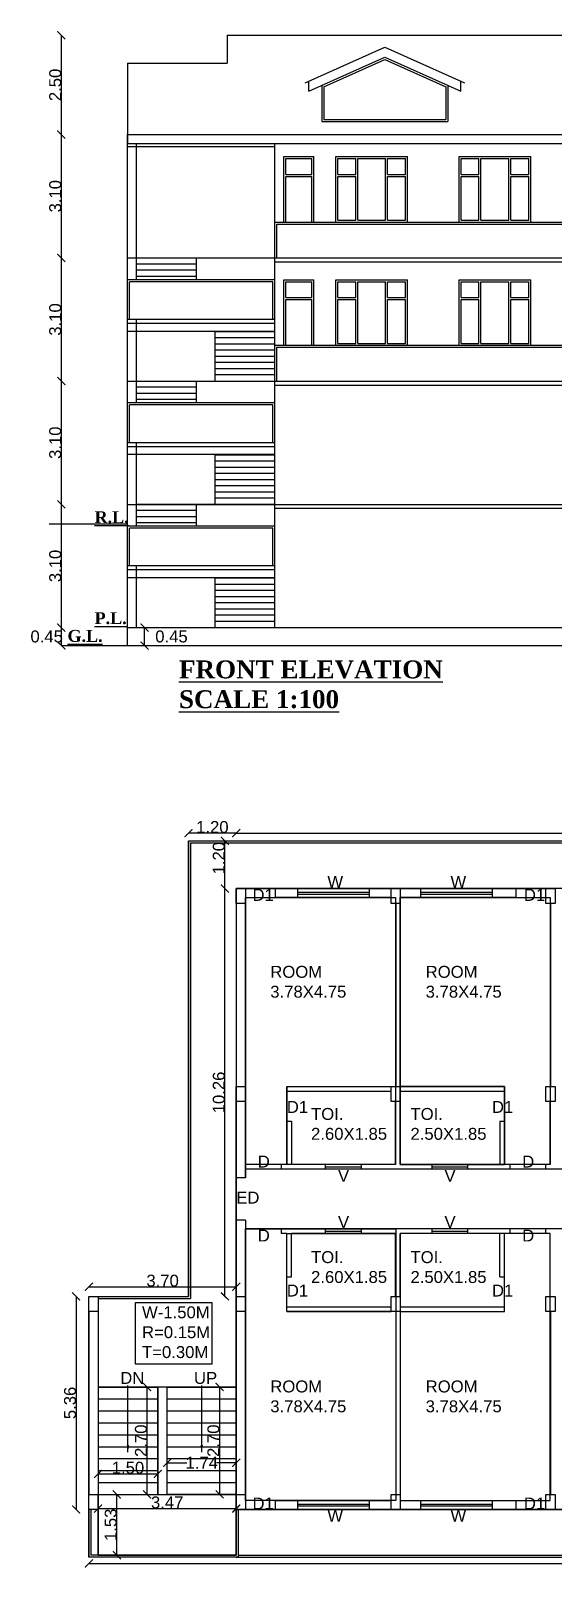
# Model space of a CAD drawing. Header units: metres. Extents: x 0 to 242, y 0 to 134.
# Drawn here: x 58.01 to 71.13, y 63.17 to 101.91 of the extents above; entities that cross this region are included whole.
import ezdxf

# ---------------------------------------------------------------- set-up
doc = ezdxf.new("R2010")
doc.units = ezdxf.units.M
doc.header["$MEASUREMENT"] = 0
doc.layers.add('BLK_1_PLINTH_HEIGHT', color=7, linetype='Continuous', lineweight=50)
doc.styles.get("Standard").update_dxf_attribs({"font": 'arial.ttf'})
doc.styles.add('STYLUSBT', font='arial.ttf')
doc.dimstyles.get("Standard").update_dxf_attribs({"dimtxt": 0.18, "dimasz": 0.18, "dimexe": 0.18, "dimexo": 0.0625, "dimgap": 0.09, "dimtad": 0, "dimtih": 1, "dimtoh": 1, "dimdec": 4, "dimzin": 0, "dimdsep": 46, "dimtxsty": 'Standard', "dimcen": 0.09, "dimadec": 0, "dimazin": 0, "dimtfac": 1, "dimtdec": 4, "dimtofl": 0, "dimtmove": 0, "dimatfit": 3, "dimfxl": 1, "dimtolj": 1, "dimtzin": 0, "dimarcsym": 0})
doc.dimstyles.new('STANDARD$0', dxfattribs={"dimtxt": 0.3, "dimasz": 0.2, "dimexe": 0.0625, "dimexo": 1, "dimgap": 0, "dimtad": 1, "dimtoh": 1, "dimzin": 0, "dimdsep": 46, "dimtxsty": 'STYLUSBT', "dimblk": 'ARCHTICK', "dimcen": 0.09375, "dimse1": 1, "dimse2": 1, "dimadec": 0, "dimazin": 0, "dimtfac": 1, "dimtofl": 0, "dimtmove": 2, "dimatfit": 3, "dimldrblk": 'ARCHTICK', "dimfxl": 1, "dimtolj": 1, "dimtzin": 0, "dimarcsym": 0})

# ---------------------------------------------------------------- blocks, each defined once
blk = doc.blocks.new('_ArchTick')
at = {"color": 0, "linetype": 'ByBlock', "const_width": 0.15}
blk.add_lwpolyline([(-0.5, -0.5), (0.5, 0.5)], dxfattribs=at)
blk = doc.blocks.new('*D80')
at = {"color": 0, "lineweight": -2, "transparency": 16777216}
blk.add_line((63.171, 81.731), (90.631, 81.731), dxfattribs=at)
at = {"layer": 'DEFPOINTS', "color": 0, "transparency": 16777216}
for p in [(90.631, 81.731), (63.171, 80.34), (90.631, 80.34)]:
    blk.add_point(p, dxfattribs=at)
at = {"color": 0, "lineweight": -2, "transparency": 16777216, "xscale": 0.2, "yscale": 0.2, "zscale": 0.2, "rotation": 180}
blk.add_blockref('_ArchTick', (63.171, 81.731), dxfattribs=at)
at = {"color": 0, "lineweight": -2, "transparency": 16777216, "xscale": 0.2, "yscale": 0.2, "zscale": 0.2}
blk.add_blockref('_ArchTick', (90.631, 81.731), dxfattribs=at)
at = {"color": 0, "transparency": 16777216, "insert": (76.901, 81.884), "char_height": 0.3, "attachment_point": 5, "style": 'STYLUSBT'}
blk.add_mtext('\\A1;27.46', dxfattribs=at)
blk = doc.blocks.new('*D81')
at = {"color": 0, "lineweight": -2, "transparency": 16777216}
blk.add_line((62.886, 70.08), (62.886, 80.34), dxfattribs=at)
at = {"layer": 'DEFPOINTS', "color": 0, "transparency": 16777216}
for p in [(62.886, 80.34), (63.171, 80.34), (63.171, 70.08)]:
    blk.add_point(p, dxfattribs=at)
at = {"color": 0, "lineweight": -2, "transparency": 16777216, "xscale": 0.2, "yscale": 0.2, "zscale": 0.2}
for p, rotation in [((62.886, 80.34), 90), ((62.886, 70.08), 270)]:
    blk.add_blockref('_ArchTick', p, dxfattribs=dict(at, rotation=rotation))
at = {"color": 0, "transparency": 16777216, "insert": (62.733, 75.21), "char_height": 0.3, "attachment_point": 5, "rotation": 90, "style": 'STYLUSBT'}
blk.add_mtext('\\A1;10.26', dxfattribs=at)
blk = doc.blocks.new('*D82')
at = {"color": 0, "lineweight": -2, "transparency": 16777216}
blk.add_line((59.471, 70.321), (63.171, 70.321), dxfattribs=at)
at = {"layer": 'DEFPOINTS', "color": 0, "transparency": 16777216}
for p in [(63.171, 70.321), (59.471, 70.08), (63.171, 70.08)]:
    blk.add_point(p, dxfattribs=at)
at = {"color": 0, "lineweight": -2, "transparency": 16777216, "xscale": 0.2, "yscale": 0.2, "zscale": 0.2, "rotation": 180}
blk.add_blockref('_ArchTick', (59.471, 70.321), dxfattribs=at)
at = {"color": 0, "lineweight": -2, "transparency": 16777216, "xscale": 0.2, "yscale": 0.2, "zscale": 0.2}
blk.add_blockref('_ArchTick', (63.171, 70.321), dxfattribs=at)
at = {"color": 0, "transparency": 16777216, "insert": (61.321, 70.474), "char_height": 0.3, "attachment_point": 5, "style": 'STYLUSBT'}
blk.add_mtext('\\A1;3.70', dxfattribs=at)
blk = doc.blocks.new('*D30')
at = {"color": 0, "lineweight": -2, "transparency": 16777216}
blk.add_line((59.149, 70.08), (59.149, 64.72), dxfattribs=at)
at = {"layer": 'DEFPOINTS', "color": 0, "transparency": 16777216}
for p in [(59.471, 70.08), (59.149, 64.72), (59.471, 64.72)]:
    blk.add_point(p, dxfattribs=at)
at = {"color": 0, "lineweight": -2, "transparency": 16777216, "xscale": 0.2, "yscale": 0.2, "zscale": 0.2}
for p, rotation in [((59.149, 70.08), 90), ((59.149, 64.72), 270)]:
    blk.add_blockref('_ArchTick', p, dxfattribs=dict(at, rotation=rotation))
at = {"color": 0, "transparency": 16777216, "insert": (58.996, 67.4), "char_height": 0.3, "attachment_point": 5, "rotation": 90, "style": 'STYLUSBT'}
blk.add_mtext('\\A1;5.36', dxfattribs=at)
blk = doc.blocks.new('*D86')
at = {"color": 0, "lineweight": -2, "transparency": 16777216}
for p, q in [((59.471, 63.365), (75.935, 63.365)), ((94.331, 63.365), (76.947, 63.365))]:
    blk.add_line(p, q, dxfattribs=at)
at = {"layer": 'DEFPOINTS', "color": 0, "transparency": 16777216}
for p in [(59.471, 64.72), (94.331, 64.72), (94.331, 63.365)]:
    blk.add_point(p, dxfattribs=at)
at = {"color": 0, "lineweight": -2, "transparency": 16777216, "xscale": 0.2, "yscale": 0.2, "zscale": 0.2, "rotation": 180}
blk.add_blockref('_ArchTick', (59.471, 63.365), dxfattribs=at)
at = {"color": 0, "lineweight": -2, "transparency": 16777216, "xscale": 0.2, "yscale": 0.2, "zscale": 0.2}
blk.add_blockref('_ArchTick', (94.331, 63.365), dxfattribs=at)
at = {"color": 0, "transparency": 16777216, "insert": (76.441, 63.365), "char_height": 0.3, "attachment_point": 5, "style": 'STYLUSBT'}
blk.add_mtext('\\A1;34.86', dxfattribs=at)
blk = doc.blocks.new('*D87')
at = {"color": 0, "lineweight": -2, "transparency": 16777216}
blk.add_line((62.886, 80.34), (62.886, 81.54), dxfattribs=at)
at = {"layer": 'DEFPOINTS', "color": 0, "transparency": 16777216}
for p in [(62.886, 81.54), (63.171, 81.54), (63.171, 80.34)]:
    blk.add_point(p, dxfattribs=at)
at = {"color": 0, "lineweight": -2, "transparency": 16777216, "xscale": 0.2, "yscale": 0.2, "zscale": 0.2}
for p, rotation in [((62.886, 81.54), 90), ((62.886, 80.34), 270)]:
    blk.add_blockref('_ArchTick', p, dxfattribs=dict(at, rotation=rotation))
at = {"color": 0, "transparency": 16777216, "insert": (62.733, 81.102), "char_height": 0.3, "attachment_point": 5, "rotation": 90, "style": 'STYLUSBT'}
blk.add_mtext('\\A1;1.20', dxfattribs=at)
blk = doc.blocks.new('*D88')
at = {"color": 0, "lineweight": -2, "transparency": 16777216}
blk.add_line((63.171, 81.731), (61.971, 81.731), dxfattribs=at)
at = {"layer": 'DEFPOINTS', "color": 0, "transparency": 16777216}
for p in [(61.971, 81.731), (61.971, 80.34), (63.171, 80.34)]:
    blk.add_point(p, dxfattribs=at)
at = {"color": 0, "lineweight": -2, "transparency": 16777216, "xscale": 0.2, "yscale": 0.2, "zscale": 0.2}
for p, rotation in [((61.971, 81.731), 180.0000000000108), ((63.171, 81.731), 1.08713e-11)]:
    blk.add_blockref('_ArchTick', p, dxfattribs=dict(at, rotation=rotation))
at = {"color": 0, "transparency": 16777216, "insert": (62.571, 81.884), "char_height": 0.3, "attachment_point": 5, "style": 'STYLUSBT'}
blk.add_mtext('\\A1;1.20', dxfattribs=at)
blk = doc.blocks.new('*D44')
at = {"color": 0, "lineweight": -2, "ltscale": 0.1, "transparency": 16777216}
blk.add_line((58.777, 86.452), (58.777, 86.902), dxfattribs=at)
at = {"layer": 'DEFPOINTS', "color": 0, "ltscale": 0.1, "transparency": 16777216}
for p in [(58.777, 86.902), (61.13, 86.902), (61.13, 86.452)]:
    blk.add_point(p, dxfattribs=at)
at = {"color": 0, "lineweight": -2, "ltscale": 0.1, "transparency": 16777216, "xscale": 0.2, "yscale": 0.2, "zscale": 0.2}
for p, rotation in [((58.777, 86.902), 90), ((58.777, 86.452), 270)]:
    blk.add_blockref('_ArchTick', p, dxfattribs=dict(at, rotation=rotation))
at = {"color": 0, "ltscale": 0.1, "transparency": 16777216, "insert": (58.409, 86.677), "char_height": 0.3, "attachment_point": 5, "style": 'STYLUSBT'}
blk.add_mtext('\\A1;0.45', dxfattribs=at)
blk = doc.blocks.new('*D45')
at = {"color": 0, "lineweight": -2, "ltscale": 0.1, "transparency": 16777216}
blk.add_line((58.777, 86.902), (58.777, 90.002), dxfattribs=at)
at = {"layer": 'DEFPOINTS', "color": 0, "ltscale": 0.1, "transparency": 16777216}
for p in [(58.777, 90.002), (60.439, 90.002), (60.439, 86.902)]:
    blk.add_point(p, dxfattribs=at)
at = {"color": 0, "lineweight": -2, "ltscale": 0.1, "transparency": 16777216, "xscale": 0.2, "yscale": 0.2, "zscale": 0.2}
for p, rotation in [((58.777, 90.002), 90), ((58.777, 86.902), 270)]:
    blk.add_blockref('_ArchTick', p, dxfattribs=dict(at, rotation=rotation))
at = {"color": 0, "ltscale": 0.1, "transparency": 16777216, "insert": (58.624, 88.452), "char_height": 0.3, "attachment_point": 5, "rotation": 90, "style": 'STYLUSBT'}
blk.add_mtext('\\A1;3.10', dxfattribs=at)
blk = doc.blocks.new('*D46')
at = {"color": 0, "lineweight": -2, "ltscale": 0.1, "transparency": 16777216}
blk.add_line((58.777, 90.002), (58.777, 93.102), dxfattribs=at)
at = {"layer": 'DEFPOINTS', "color": 0, "ltscale": 0.1, "transparency": 16777216}
for p in [(58.777, 93.102), (60.439, 93.102), (60.439, 90.002)]:
    blk.add_point(p, dxfattribs=at)
at = {"color": 0, "lineweight": -2, "ltscale": 0.1, "transparency": 16777216, "xscale": 0.2, "yscale": 0.2, "zscale": 0.2}
for p, rotation in [((58.777, 93.102), 90), ((58.777, 90.002), 270)]:
    blk.add_blockref('_ArchTick', p, dxfattribs=dict(at, rotation=rotation))
at = {"color": 0, "ltscale": 0.1, "transparency": 16777216, "insert": (58.624, 91.552), "char_height": 0.3, "attachment_point": 5, "rotation": 90, "style": 'STYLUSBT'}
blk.add_mtext('\\A1;3.10', dxfattribs=at)
blk = doc.blocks.new('*D47')
at = {"color": 0, "lineweight": -2, "ltscale": 0.1, "transparency": 16777216}
blk.add_line((58.777, 93.102), (58.777, 96.202), dxfattribs=at)
at = {"layer": 'DEFPOINTS', "color": 0, "ltscale": 0.1, "transparency": 16777216}
for p in [(58.777, 96.202), (60.439, 96.202), (60.439, 93.102)]:
    blk.add_point(p, dxfattribs=at)
at = {"color": 0, "lineweight": -2, "ltscale": 0.1, "transparency": 16777216, "xscale": 0.2, "yscale": 0.2, "zscale": 0.2}
for p, rotation in [((58.777, 96.202), 90), ((58.777, 93.102), 270)]:
    blk.add_blockref('_ArchTick', p, dxfattribs=dict(at, rotation=rotation))
at = {"color": 0, "ltscale": 0.1, "transparency": 16777216, "insert": (58.624, 94.652), "char_height": 0.3, "attachment_point": 5, "rotation": 90, "style": 'STYLUSBT'}
blk.add_mtext('\\A1;3.10', dxfattribs=at)
blk = doc.blocks.new('*D48')
at = {"color": 0, "lineweight": -2, "ltscale": 0.1, "transparency": 16777216}
blk.add_line((58.777, 96.202), (58.777, 99.302), dxfattribs=at)
at = {"layer": 'DEFPOINTS', "color": 0, "ltscale": 0.1, "transparency": 16777216}
for p in [(58.777, 99.302), (60.439, 99.302), (60.439, 96.202)]:
    blk.add_point(p, dxfattribs=at)
at = {"color": 0, "lineweight": -2, "ltscale": 0.1, "transparency": 16777216, "xscale": 0.2, "yscale": 0.2, "zscale": 0.2}
for p, rotation in [((58.777, 99.302), 90), ((58.777, 96.202), 270)]:
    blk.add_blockref('_ArchTick', p, dxfattribs=dict(at, rotation=rotation))
at = {"color": 0, "ltscale": 0.1, "transparency": 16777216, "insert": (58.624, 97.752), "char_height": 0.3, "attachment_point": 5, "rotation": 90, "style": 'STYLUSBT'}
blk.add_mtext('\\A1;3.10', dxfattribs=at)
blk = doc.blocks.new('*D49')
at = {"color": 0, "lineweight": -2, "ltscale": 0.1, "transparency": 16777216}
blk.add_line((58.777, 99.302), (58.777, 101.802), dxfattribs=at)
at = {"layer": 'DEFPOINTS', "color": 0, "ltscale": 0.1, "transparency": 16777216}
for p in [(58.777, 101.802), (62.939, 101.802), (60.439, 99.302)]:
    blk.add_point(p, dxfattribs=at)
at = {"color": 0, "lineweight": -2, "ltscale": 0.1, "transparency": 16777216, "xscale": 0.2, "yscale": 0.2, "zscale": 0.2}
for p, rotation in [((58.777, 101.802), 90), ((58.777, 99.302), 270)]:
    blk.add_blockref('_ArchTick', p, dxfattribs=dict(at, rotation=rotation))
at = {"color": 0, "ltscale": 0.1, "transparency": 16777216, "insert": (58.624, 100.552), "char_height": 0.3, "attachment_point": 5, "rotation": 90, "style": 'STYLUSBT'}
blk.add_mtext('\\A1;2.50', dxfattribs=at)
blk = doc.blocks.new('*D132')
at = {"color": 0, "lineweight": -2, "transparency": 16777216}
blk.add_line((59.701, 64.743), (63.171, 64.743), dxfattribs=at)
at = {"layer": 'DEFPOINTS', "color": 0, "transparency": 16777216}
for p in [(59.701, 65.1), (63.171, 65.1), (63.171, 64.743)]:
    blk.add_point(p, dxfattribs=at)
at = {"color": 0, "lineweight": -2, "transparency": 16777216, "xscale": 0.2, "yscale": 0.2, "zscale": 0.2, "rotation": 180}
blk.add_blockref('_ArchTick', (59.701, 64.743), dxfattribs=at)
at = {"color": 0, "lineweight": -2, "transparency": 16777216, "xscale": 0.2, "yscale": 0.2, "zscale": 0.2}
blk.add_blockref('_ArchTick', (63.171, 64.743), dxfattribs=at)
at = {"color": 0, "transparency": 16777216, "insert": (61.436, 64.896), "char_height": 0.3, "attachment_point": 5, "style": 'STYLUSBT'}
blk.add_mtext('\\A1;3.47', dxfattribs=at)
blk = doc.blocks.new('*D133')
at = {"color": 0, "lineweight": -2, "transparency": 16777216}
blk.add_line((60.172, 63.57), (60.172, 65.1), dxfattribs=at)
at = {"layer": 'DEFPOINTS', "color": 0, "transparency": 16777216}
for p in [(59.701, 65.1), (60.172, 65.1), (59.701, 63.57)]:
    blk.add_point(p, dxfattribs=at)
at = {"color": 0, "lineweight": -2, "transparency": 16777216, "xscale": 0.2, "yscale": 0.2, "zscale": 0.2}
for p, rotation in [((60.172, 65.1), 90), ((60.172, 63.57), 270)]:
    blk.add_blockref('_ArchTick', p, dxfattribs=dict(at, rotation=rotation))
at = {"color": 0, "transparency": 16777216, "insert": (60.018, 64.335), "char_height": 0.3, "attachment_point": 5, "rotation": 90, "style": 'STYLUSBT'}
blk.add_mtext('\\A1;1.53', dxfattribs=at)
blk = doc.blocks.new('*D134')
at = {"color": 0, "lineweight": -2, "transparency": 16777216}
for p, q in [((61.436, 65.896), (61.929, 65.896)), ((63.171, 65.896), (62.679, 65.896))]:
    blk.add_line(p, q, dxfattribs=at)
at = {"layer": 'DEFPOINTS', "color": 0, "transparency": 16777216}
for p in [(61.436, 66), (63.171, 66), (63.171, 65.896)]:
    blk.add_point(p, dxfattribs=at)
at = {"color": 0, "lineweight": -2, "transparency": 16777216, "xscale": 0.2, "yscale": 0.2, "zscale": 0.2, "rotation": 180}
blk.add_blockref('_ArchTick', (61.436, 65.896), dxfattribs=at)
at = {"color": 0, "lineweight": -2, "transparency": 16777216, "xscale": 0.2, "yscale": 0.2, "zscale": 0.2}
blk.add_blockref('_ArchTick', (63.171, 65.896), dxfattribs=at)
at = {"color": 0, "transparency": 16777216, "insert": (62.304, 65.896), "char_height": 0.3, "attachment_point": 5, "style": 'STYLUSBT'}
blk.add_mtext('\\A1;1.74', dxfattribs=at)
blk = doc.blocks.new('*D135')
at = {"color": 0, "lineweight": -2, "transparency": 16777216}
blk.add_line((62.752, 67.8), (62.752, 65.1), dxfattribs=at)
at = {"layer": 'DEFPOINTS', "color": 0, "transparency": 16777216}
for p in [(63.171, 67.8), (62.752, 65.1), (63.171, 65.1)]:
    blk.add_point(p, dxfattribs=at)
at = {"color": 0, "lineweight": -2, "transparency": 16777216, "xscale": 0.2, "yscale": 0.2, "zscale": 0.2}
for p, rotation in [((62.752, 67.8), 90), ((62.752, 65.1), 270)]:
    blk.add_blockref('_ArchTick', p, dxfattribs=dict(at, rotation=rotation))
at = {"color": 0, "transparency": 16777216, "insert": (62.598, 66.45), "char_height": 0.3, "attachment_point": 5, "rotation": 90, "style": 'STYLUSBT'}
blk.add_mtext('\\A1;2.70', dxfattribs=at)
blk = doc.blocks.new('*D136')
at = {"color": 0, "lineweight": -2, "transparency": 16777216}
blk.add_line((60.931, 65.1), (60.931, 67.8), dxfattribs=at)
at = {"layer": 'DEFPOINTS', "color": 0, "transparency": 16777216}
for p in [(60.931, 67.8), (61.201, 67.8), (61.201, 65.1)]:
    blk.add_point(p, dxfattribs=at)
at = {"color": 0, "lineweight": -2, "transparency": 16777216, "xscale": 0.2, "yscale": 0.2, "zscale": 0.2}
for p, rotation in [((60.931, 67.8), 90), ((60.931, 65.1), 270)]:
    blk.add_blockref('_ArchTick', p, dxfattribs=dict(at, rotation=rotation))
at = {"color": 0, "transparency": 16777216, "insert": (60.778, 66.45), "char_height": 0.3, "attachment_point": 5, "rotation": 90, "style": 'STYLUSBT'}
blk.add_mtext('\\A1;2.70', dxfattribs=at)
blk = doc.blocks.new('*D137')
at = {"color": 0, "lineweight": -2, "transparency": 16777216}
blk.add_line((59.701, 65.616), (61.201, 65.616), dxfattribs=at)
at = {"layer": 'DEFPOINTS', "color": 0, "transparency": 16777216}
for p in [(59.701, 65.7), (61.201, 65.7), (61.201, 65.616)]:
    blk.add_point(p, dxfattribs=at)
at = {"color": 0, "lineweight": -2, "transparency": 16777216, "xscale": 0.2, "yscale": 0.2, "zscale": 0.2, "rotation": 180}
blk.add_blockref('_ArchTick', (59.701, 65.616), dxfattribs=at)
at = {"color": 0, "lineweight": -2, "transparency": 16777216, "xscale": 0.2, "yscale": 0.2, "zscale": 0.2}
blk.add_blockref('_ArchTick', (61.201, 65.616), dxfattribs=at)
at = {"color": 0, "transparency": 16777216, "insert": (60.451, 65.769), "char_height": 0.3, "attachment_point": 5, "style": 'STYLUSBT'}
blk.add_mtext('\\A1;1.50', dxfattribs=at)
blk = doc.blocks.new('*D156')
at = {"layer": 'BLK_1_PLINTH_HEIGHT', "color": 0, "lineweight": -2, "transparency": 16777216}
blk.add_line((60.869, 86.452), (60.869, 86.902), dxfattribs=at)
at = {"layer": 'DEFPOINTS', "color": 0, "transparency": 16777216}
for p in [(60.439, 86.902), (60.869, 86.902), (60.439, 86.452)]:
    blk.add_point(p, dxfattribs=at)
at = {"layer": 'BLK_1_PLINTH_HEIGHT', "color": 0, "lineweight": -2, "transparency": 16777216, "xscale": 0.2, "yscale": 0.2, "zscale": 0.2}
for p, rotation in [((60.869, 86.902), 90), ((60.869, 86.452), 270)]:
    blk.add_blockref('_ArchTick', p, dxfattribs=dict(at, rotation=rotation))
at = {"layer": 'BLK_1_PLINTH_HEIGHT', "color": 0, "transparency": 16777216, "insert": (61.544, 86.677), "char_height": 0.3, "attachment_point": 5, "style": 'STYLUSBT'}
blk.add_mtext('\\A1;0.45', dxfattribs=at)

msp = doc.modelspace()

# ---------------------------------------------------------------- linework, layer by layer
at = {"color": 7}
for p, q in [((62.939, 101.802), (62.939, 101.102)), ((62.939, 101.802), (92.799, 101.802)), ((64.904, 100.602), (66.904, 101.502)), ((64.998, 100.393), (66.904, 101.25)), ((65.372, 100.506), (66.904, 101.195)), ((66.904, 101.502), (68.904, 100.602)), ((66.904, 101.25), (68.81, 100.393)), ((66.904, 101.195), (68.436, 100.506)), ((60.439, 101.102), (60.439, 99.302)), ((60.439, 101.102), (62.939, 101.102)), ((64.998, 100.393), (64.998, 100.645)), ((65.322, 100.538), (65.322, 99.635)), ((65.372, 100.506), (65.372, 99.685)), ((68.436, 100.506), (68.436, 99.685)), ((68.486, 100.538), (68.486, 99.635)), ((68.81, 100.393), (68.81, 100.645)), ((65.322, 99.635), (68.486, 99.635)), ((65.372, 99.685), (68.436, 99.685)), ((60.439, 96.202), (60.439, 99.302)), ((60.439, 99.302), (95.299, 99.302)), ((60.439, 99.302), (95.299, 99.302)), ((60.439, 99.302), (60.439, 99.081)), ((60.439, 99.081), (95.299, 99.081)), ((60.439, 99.002), (64.139, 99.002)), ((60.669, 96.202), (60.669, 99.081)), ((64.139, 96.202), (64.139, 99.081)), ((64.369, 97.102), (64.369, 98.752)), ((64.369, 98.752), (65.119, 98.752)), ((64.419, 98.302), (64.419, 98.702)), ((64.419, 98.702), (65.069, 98.702)), ((65.069, 98.302), (65.069, 98.702)), ((65.119, 97.102), (65.119, 98.752)), ((65.674, 97.102), (65.674, 98.752)), ((65.674, 98.752), (67.474, 98.752)), ((65.724, 98.302), (65.724, 98.702)), ((65.724, 98.702), (66.174, 98.702)), ((66.174, 98.302), (66.174, 98.702)), ((66.224, 97.152), (66.224, 98.702)), ((66.224, 98.702), (66.924, 98.702)), ((66.924, 97.152), (66.924, 98.702)), ((66.974, 98.302), (66.974, 98.702)), ((66.974, 98.702), (67.424, 98.702)), ((67.424, 98.302), (67.424, 98.702)), ((67.474, 97.102), (67.474, 98.752)), ((68.768, 97.102), (68.768, 98.752)), ((68.768, 98.752), (70.568, 98.752)), ((68.818, 98.302), (68.818, 98.702)), ((68.818, 98.702), (69.268, 98.702)), ((69.268, 98.302), (69.268, 98.702)), ((69.318, 97.152), (69.318, 98.702)), ((69.318, 98.702), (70.018, 98.702)), ((70.018, 97.152), (70.018, 98.702)), ((70.068, 98.302), (70.068, 98.702)), ((70.068, 98.702), (70.518, 98.702)), ((70.518, 98.302), (70.518, 98.702)), ((70.568, 97.102), (70.568, 98.752)), ((64.419, 98.302), (65.069, 98.302)), ((64.419, 97.102), (64.419, 98.252)), ((64.419, 98.252), (65.069, 98.252)), ((65.069, 97.102), (65.069, 98.252)), ((65.724, 98.302), (66.174, 98.302)), ((65.724, 97.152), (65.724, 98.252)), ((65.724, 98.252), (66.174, 98.252)), ((66.174, 97.152), (66.174, 98.252)), ((66.974, 98.302), (67.424, 98.302)), ((66.974, 97.152), (66.974, 98.252)), ((66.974, 98.252), (67.424, 98.252)), ((67.424, 97.152), (67.424, 98.252)), ((68.818, 98.302), (69.268, 98.302)), ((68.818, 97.152), (68.818, 98.252)), ((68.818, 98.252), (69.268, 98.252)), ((69.268, 97.152), (69.268, 98.252)), ((70.068, 98.302), (70.518, 98.302)), ((70.068, 97.152), (70.068, 98.252)), ((70.068, 98.252), (70.518, 98.252)), ((70.518, 97.152), (70.518, 98.252)), ((60.669, 96.202), (60.669, 97.752)), ((64.139, 97.102), (91.599, 97.102)), ((64.189, 96.202), (64.189, 97.052)), ((64.189, 97.052), (91.549, 97.052)), ((65.674, 97.102), (67.474, 97.102)), ((65.724, 97.152), (66.174, 97.152)), ((66.224, 97.152), (66.924, 97.152)), ((66.974, 97.152), (67.424, 97.152)), ((68.768, 97.102), (70.568, 97.102)), ((68.818, 97.152), (69.268, 97.152)), ((69.318, 97.152), (70.018, 97.152)), ((70.068, 97.152), (70.518, 97.152)), ((60.439, 93.102), (60.439, 96.202)), ((60.439, 96.202), (95.299, 96.202)), ((60.439, 96.202), (95.299, 96.202)), ((60.439, 93.102), (60.439, 96.102)), ((60.669, 95.652), (60.669, 96.202)), ((60.669, 95.652), (60.669, 96.102)), ((62.169, 95.652), (62.169, 96.202)), ((64.139, 93.102), (64.139, 96.202)), ((64.139, 96.102), (91.599, 96.102)), ((62.169, 96.047), (60.669, 96.047)), ((62.169, 95.892), (60.669, 95.892)), ((62.169, 95.737), (60.669, 95.737)), ((64.139, 95.652), (60.439, 95.652)), ((60.489, 94.652), (60.489, 95.602)), ((64.089, 95.602), (60.489, 95.602)), ((64.089, 94.652), (64.089, 95.602)), ((64.369, 94.002), (64.369, 95.652)), ((64.369, 95.652), (65.119, 95.652)), ((64.419, 95.202), (64.419, 95.602)), ((64.419, 95.602), (65.069, 95.602)), ((65.069, 95.202), (65.069, 95.602)), ((65.119, 94.002), (65.119, 95.652)), ((65.674, 94.002), (65.674, 95.652)), ((65.674, 95.652), (67.474, 95.652)), ((65.724, 95.202), (65.724, 95.602)), ((65.724, 95.602), (66.174, 95.602)), ((66.174, 95.202), (66.174, 95.602)), ((66.224, 94.052), (66.224, 95.602)), ((66.224, 95.602), (66.924, 95.602)), ((66.924, 94.052), (66.924, 95.602)), ((66.974, 95.202), (66.974, 95.602)), ((66.974, 95.602), (67.424, 95.602)), ((67.424, 95.202), (67.424, 95.602)), ((67.474, 94.002), (67.474, 95.652)), ((68.768, 94.002), (68.768, 95.652)), ((68.768, 95.652), (70.568, 95.652)), ((68.818, 95.202), (68.818, 95.602)), ((68.818, 95.602), (69.268, 95.602)), ((69.268, 95.202), (69.268, 95.602)), ((69.318, 94.052), (69.318, 95.602)), ((69.318, 95.602), (70.018, 95.602)), ((70.018, 94.052), (70.018, 95.602)), ((70.068, 95.202), (70.068, 95.602)), ((70.068, 95.602), (70.518, 95.602)), ((70.518, 95.202), (70.518, 95.602)), ((70.568, 94.002), (70.568, 95.652)), ((64.419, 95.202), (65.069, 95.202)), ((64.419, 94.002), (64.419, 95.152)), ((64.419, 95.152), (65.069, 95.152)), ((65.069, 94.002), (65.069, 95.152)), ((65.724, 95.202), (66.174, 95.202)), ((65.724, 94.052), (65.724, 95.152)), ((65.724, 95.152), (66.174, 95.152)), ((66.174, 94.052), (66.174, 95.152)), ((66.974, 95.202), (67.424, 95.202)), ((66.974, 94.052), (66.974, 95.152)), ((66.974, 95.152), (67.424, 95.152)), ((67.424, 94.052), (67.424, 95.152)), ((68.818, 95.202), (69.268, 95.202)), ((68.818, 94.052), (68.818, 95.152)), ((68.818, 95.152), (69.268, 95.152)), ((69.268, 94.052), (69.268, 95.152)), ((70.068, 95.202), (70.518, 95.202)), ((70.068, 94.052), (70.068, 95.152)), ((70.068, 95.152), (70.518, 95.152)), ((70.518, 94.052), (70.518, 95.152)), ((64.139, 94.652), (60.439, 94.652)), ((64.139, 94.552), (60.439, 94.552)), ((60.669, 93.102), (60.669, 94.652)), ((60.669, 93.102), (60.669, 94.652)), ((64.139, 94.352), (60.439, 94.352)), ((62.639, 93.102), (62.639, 94.352)), ((64.139, 94.002), (91.599, 94.002)), ((64.189, 93.102), (64.189, 93.952)), ((64.189, 93.952), (91.549, 93.952)), ((65.674, 94.002), (67.474, 94.002)), ((65.724, 94.052), (66.174, 94.052)), ((66.224, 94.052), (66.924, 94.052)), ((66.974, 94.052), (67.424, 94.052)), ((68.768, 94.002), (70.568, 94.002)), ((68.818, 94.052), (69.268, 94.052)), ((69.318, 94.052), (70.018, 94.052)), ((70.068, 94.052), (70.518, 94.052)), ((60.439, 90.002), (60.439, 93.102)), ((60.439, 93.102), (95.299, 93.102)), ((60.439, 93.102), (95.299, 93.102)), ((60.669, 92.552), (60.669, 93.102)), ((60.669, 92.552), (60.669, 93.002)), ((62.169, 92.552), (62.169, 93.102)), ((64.139, 90.002), (64.139, 93.102)), ((64.139, 93.002), (95.299, 93.002)), ((62.169, 92.947), (60.669, 92.947)), ((62.169, 92.792), (60.669, 92.792)), ((62.169, 92.637), (60.669, 92.637)), ((64.139, 92.552), (60.439, 92.552)), ((60.489, 91.552), (60.489, 92.502)), ((64.089, 92.502), (60.489, 92.502)), ((64.089, 91.552), (64.089, 92.502)), ((64.139, 91.552), (60.439, 91.552)), ((64.139, 91.452), (60.439, 91.452)), ((60.669, 90.002), (60.669, 91.552)), ((60.669, 90.002), (60.669, 91.552)), ((64.139, 91.252), (60.439, 91.252)), ((62.639, 90.002), (62.639, 91.252)), ((60.439, 86.452), (60.439, 90.002)), ((60.439, 90.002), (95.299, 90.002)), ((60.439, 90.002), (95.299, 90.002)), ((60.669, 89.452), (60.669, 90.002)), ((64.139, 90.002), (60.669, 90.002)), ((62.169, 89.452), (62.169, 90.002)), ((64.139, 86.902), (64.139, 90.002)), ((64.139, 89.902), (95.299, 89.902)), ((62.169, 89.847), (60.669, 89.847)), ((62.169, 89.692), (60.669, 89.692)), ((62.169, 89.537), (60.669, 89.537)), ((60.439, 89.5), (58.475, 89.5)), ((64.139, 89.452), (60.439, 89.452)), ((60.489, 88.452), (60.489, 89.402)), ((64.089, 89.402), (60.489, 89.402)), ((64.089, 88.452), (64.089, 89.402)), ((64.139, 88.452), (60.439, 88.452)), ((64.139, 88.352), (60.439, 88.352)), ((60.669, 86.902), (60.669, 88.452)), ((64.139, 88.152), (60.439, 88.152)), ((62.639, 86.902), (62.639, 88.152)), ((60.439, 86.902), (95.299, 86.902)), ((58.767, 86.452), (97.126, 86.452)), ((61.971, 81.54), (91.831, 81.54)), ((61.971, 81.54), (61.971, 70.08)), ((62.021, 81.49), (91.781, 81.49)), ((62.021, 81.49), (62.021, 70.03)), ((63.401, 80.34), (67.061, 80.34)), ((64.706, 80.34), (64.706, 80.11)), ((64.706, 80.248), (66.506, 80.248)), ((66.506, 80.34), (66.506, 80.11)), ((67.291, 80.34), (70.951, 80.34)), ((67.8, 80.34), (67.8, 80.11)), ((67.8, 80.248), (69.6, 80.248)), ((69.6, 80.34), (69.6, 80.11)), ((63.171, 79.96), (63.171, 75.36)), ((64.706, 80.201), (66.506, 80.201)), ((67.176, 79.96), (67.176, 75.36)), ((67.291, 79.96), (67.291, 75.36)), ((67.8, 80.201), (69.6, 80.201)), ((71.066, 79.96), (71.066, 75.36)), ((64.441, 75.36), (67.061, 75.36)), ((64.441, 75.36), (67.061, 75.36)), ((64.441, 75.36), (64.441, 73.4)), ((64.441, 75.24), (67.061, 75.24)), ((67.291, 75.36), (69.911, 75.36)), ((67.291, 75.36), (69.911, 75.36)), ((67.291, 75.24), (69.911, 75.24)), ((69.911, 75.36), (69.911, 73.4)), ((63.171, 70.08), (63.171, 74.98)), ((63.401, 73.06), (63.401, 74.98)), ((67.171, 73.4), (67.171, 74.98)), ((67.291, 73.4), (67.291, 74.98)), ((71.061, 73.4), (71.061, 74.98)), ((64.441, 74.49), (64.561, 74.49)), ((64.561, 74.49), (64.561, 73.4)), ((69.791, 74.49), (69.791, 73.4)), ((69.791, 74.49), (69.911, 74.49)), ((90.401, 73.28), (63.401, 73.28)), ((64.301, 73.4), (64.301, 73.28)), ((64.441, 73.4), (64.301, 73.4)), ((67.171, 73.4), (64.561, 73.4)), ((65.416, 73.28), (65.416, 73.4)), ((65.416, 73.34), (66.316, 73.34)), ((66.316, 73.28), (66.316, 73.4)), ((69.791, 73.4), (67.291, 73.4)), ((68.091, 73.28), (68.091, 73.4)), ((68.091, 73.34), (68.991, 73.34)), ((68.991, 73.28), (68.991, 73.4)), ((70.051, 73.4), (69.911, 73.4)), ((70.051, 73.28), (70.051, 73.4)), ((71.061, 73.4), (70.951, 73.4)), ((70.951, 73.28), (70.951, 73.4)), ((63.401, 73.06), (63.171, 73.06)), ((63.401, 72), (63.171, 72)), ((90.401, 71.78), (63.401, 71.78)), ((64.301, 71.78), (64.301, 71.66)), ((65.416, 71.66), (65.416, 71.78)), ((65.416, 71.72), (66.316, 71.72)), ((66.316, 71.66), (66.316, 71.78)), ((68.091, 71.66), (68.091, 71.78)), ((68.091, 71.72), (68.991, 71.72)), ((68.991, 71.66), (68.991, 71.78)), ((70.051, 71.66), (70.051, 71.78)), ((70.951, 71.66), (70.951, 71.78)), ((64.441, 71.66), (64.301, 71.66)), ((64.441, 69.7), (64.441, 71.66)), ((67.171, 71.66), (64.561, 71.66)), ((64.561, 70.57), (64.561, 71.66)), ((67.171, 70.08), (67.171, 71.66)), ((69.791, 71.66), (67.291, 71.66)), ((67.291, 70.08), (67.291, 71.66)), ((69.791, 70.57), (69.791, 71.66)), ((70.051, 71.66), (69.911, 71.66)), ((69.911, 69.7), (69.911, 71.66)), ((71.061, 71.66), (70.951, 71.66)), ((71.061, 70.08), (71.061, 71.66)), ((64.441, 70.57), (64.561, 70.57)), ((69.791, 70.57), (69.911, 70.57)), ((59.701, 70.08), (61.971, 70.08)), ((59.701, 70.03), (62.021, 70.03)), ((63.401, 70.08), (63.401, 64.95)), ((64.441, 69.82), (67.061, 69.82)), ((67.291, 69.82), (69.911, 69.82)), ((59.471, 69.7), (59.471, 65.1)), ((59.701, 69.7), (59.701, 63.57)), ((63.171, 65.1), (63.171, 69.7)), ((64.441, 69.7), (67.061, 69.7)), ((67.176, 69.7), (67.176, 65.1)), ((67.291, 69.7), (67.291, 65.1)), ((67.291, 69.7), (69.911, 69.7)), ((71.066, 69.7), (71.066, 65.1)), ((59.701, 67.8), (61.201, 67.8)), ((61.201, 67.8), (61.201, 65.1)), ((61.436, 65.1), (61.436, 67.8)), ((61.436, 67.8), (63.171, 67.8)), ((59.701, 65.1), (63.171, 65.1)), ((59.471, 64.72), (59.471, 63.52)), ((59.521, 64.72), (59.521, 63.57)), ((63.171, 64.72), (63.171, 63.57)), ((63.221, 64.72), (63.221, 63.57)), ((63.401, 64.72), (67.061, 64.72)), ((64.151, 64.95), (67.061, 64.95)), ((64.706, 64.95), (64.706, 64.72)), ((64.706, 64.858), (66.506, 64.858)), ((64.706, 64.811), (66.506, 64.811)), ((66.506, 64.95), (66.506, 64.72)), ((67.291, 64.72), (70.951, 64.72)), ((67.8, 64.95), (67.8, 64.72)), ((67.8, 64.858), (69.6, 64.858)), ((67.8, 64.811), (69.6, 64.811)), ((69.6, 64.95), (69.6, 64.72)), ((63.171, 63.57), (59.521, 63.57)), ((63.221, 63.57), (90.581, 63.57)), ((63.171, 63.52), (59.471, 63.52)), ((63.171, 63.52), (90.631, 63.52))]:
    msp.add_line(p, q, dxfattribs=at)
at = {"color": 7, "ltscale": 0.01}
for p, q in [((64.139, 94.342), (62.639, 94.342)), ((64.139, 94.187), (62.639, 94.187)), ((64.139, 94.032), (62.639, 94.032)), ((64.139, 93.877), (62.639, 93.877)), ((64.139, 93.722), (62.639, 93.722)), ((64.139, 93.567), (62.639, 93.567)), ((64.139, 93.412), (62.639, 93.412)), ((64.139, 93.257), (62.639, 93.257)), ((64.139, 91.242), (62.639, 91.242)), ((64.139, 91.087), (62.639, 91.087)), ((64.139, 90.932), (62.639, 90.932)), ((64.139, 90.777), (62.639, 90.777)), ((64.139, 90.622), (62.639, 90.622)), ((64.139, 90.467), (62.639, 90.467)), ((64.139, 90.312), (62.639, 90.312)), ((64.139, 90.157), (62.639, 90.157)), ((64.139, 88.142), (62.639, 88.142)), ((64.139, 87.987), (62.639, 87.987)), ((64.139, 87.832), (62.639, 87.832)), ((64.139, 87.677), (62.639, 87.677)), ((64.139, 87.522), (62.639, 87.522)), ((64.139, 87.367), (62.639, 87.367)), ((64.139, 87.212), (62.639, 87.212)), ((64.139, 87.057), (62.639, 87.057))]:
    msp.add_line(p, q, dxfattribs=at)
at = {"color": 3}
for p, q in [((59.701, 67.5), (61.201, 67.5)), ((61.436, 67.5), (63.171, 67.5)), ((59.701, 67.2), (61.201, 67.2)), ((61.436, 67.2), (63.171, 67.2)), ((59.701, 66.9), (61.201, 66.9)), ((61.436, 66.9), (63.171, 66.9)), ((59.701, 66.6), (61.201, 66.6)), ((59.701, 66.3), (61.201, 66.3)), ((61.436, 66.6), (63.171, 66.6)), ((61.436, 66.3), (63.171, 66.3)), ((59.701, 66), (61.201, 66)), ((61.436, 66), (63.171, 66)), ((59.701, 65.7), (61.201, 65.7)), ((61.436, 65.7), (63.171, 65.7)), ((59.701, 65.4), (61.201, 65.4)), ((61.436, 65.4), (63.171, 65.4))]:
    msp.add_line(p, q, dxfattribs=at)
at = {"color": 64}
msp.add_lwpolyline([(59.471, 63.52), (59.471, 70.08), (61.971, 70.08), (61.971, 81.54), (91.831, 81.54), (91.831, 70.08), (94.331, 70.08), (94.331, 63.52), (90.581, 63.52), (90.581, 64.72), (63.221, 64.72), (63.221, 63.52), (59.471, 63.52)], dxfattribs=at)
at = {"color": 7}
for points in [[(63.171, 80.34), (63.401, 80.34), (63.401, 79.96), (63.171, 79.96)], [(63.171, 64.72), (90.631, 64.72), (90.631, 80.34), (63.171, 80.34)], [(67.061, 80.34), (67.291, 80.34), (67.291, 79.96), (67.061, 79.96)], [(70.951, 80.34), (71.181, 80.34), (71.181, 79.96), (70.951, 79.96)], [(63.171, 75.36), (63.401, 75.36), (63.401, 74.98), (63.171, 74.98)], [(67.061, 75.36), (67.291, 75.36), (67.291, 74.98), (67.061, 74.98)], [(70.951, 75.36), (71.181, 75.36), (71.181, 74.98), (70.951, 74.98)], [(59.471, 70.08), (59.701, 70.08), (59.701, 69.7), (59.471, 69.7)], [(60.642, 69.924), (62.56, 69.924), (62.56, 68.375), (60.642, 68.375)], [(63.171, 70.08), (63.401, 70.08), (63.401, 69.7), (63.171, 69.7)], [(67.061, 70.08), (67.291, 70.08), (67.291, 69.7), (67.061, 69.7)], [(70.951, 70.08), (71.181, 70.08), (71.181, 69.7), (70.951, 69.7)], [(59.471, 65.1), (59.701, 65.1), (59.701, 64.72), (59.471, 64.72)], [(63.171, 65.1), (63.401, 65.1), (63.401, 64.72), (63.171, 64.72)], [(67.061, 65.1), (67.291, 65.1), (67.291, 64.72), (67.061, 64.72)], [(70.951, 65.1), (71.181, 65.1), (71.181, 64.72), (70.951, 64.72)]]:
    msp.add_lwpolyline(points, close=True, dxfattribs=at)
for points in [[(63.401, 80.34), (63.401, 73.06)], [(64.151, 80.34), (64.151, 80.11)], [(70.201, 80.11), (70.201, 80.34)], [(63.401, 80.11), (63.401, 74.98)], [(67.061, 80.11), (64.151, 80.11)], [(70.201, 80.11), (67.291, 80.11)], [(63.401, 72), (63.401, 70.08)], [(64.151, 64.95), (64.151, 64.72)], [(67.291, 64.95), (70.201, 64.95)], [(70.201, 64.72), (70.201, 64.95)]]:
    msp.add_lwpolyline(points, dxfattribs=at)
at = {"color": 2}
for points in [[(67.171, 73.4), (63.401, 73.4), (63.401, 80.11), (67.171, 80.11)], [(67.291, 80.11), (71.061, 80.11), (71.061, 73.4), (67.291, 73.4)], [(63.401, 71.78), (67.176, 71.78), (67.176, 64.95), (63.401, 64.95)], [(67.291, 64.95), (71.061, 64.95), (71.061, 71.66), (67.291, 71.66)]]:
    msp.add_lwpolyline(points, close=True, dxfattribs=at)
for points in [[(67.171, 73.4), (64.441, 73.4), (64.441, 75.36), (67.171, 75.36)], [(67.291, 73.4), (69.911, 73.4), (69.911, 75.36), (67.291, 75.36)], [(67.176, 69.7), (64.441, 69.7), (64.441, 71.66), (67.176, 71.66)], [(67.291, 69.7), (69.911, 69.7), (69.911, 71.66), (67.291, 71.66)], [(59.701, 65.1), (63.171, 65.1), (63.171, 63.57), (59.701, 63.57)]]:
    msp.add_lwpolyline(points, close=True)
at = {"color": 1}
for points in [[(59.701, 63.57), (63.171, 63.57), (63.171, 67.8), (59.701, 67.8)], [(59.701, 65.1), (61.201, 65.1), (61.201, 67.8), (59.701, 67.8)], [(61.436, 67.8), (63.171, 67.8), (63.171, 65.1), (61.436, 65.1)]]:
    msp.add_lwpolyline(points, close=True, dxfattribs=at)

# ---------------------------------------------------------------- texts
at = {"color": 7, "ltscale": 0.1, "attachment_point": 1}
for s, width, insert, char_height in [('{\\fTimes New Roman|b1|i0|c0|p18;\\L\\C256;R.L.}', 1.21309, (59.613, 89.829), 0.3), ('{\\fTimes New Roman|b1|i0|c0|p18;\\L\\C256;P.L.}', 1.21309, (59.613, 87.29), 0.3), ('{\\fTimes New Roman|b1|i0|c0|p18;\\L\\C256;G.L.}', 1.21309, (58.932, 86.843), 0.3), ('{\\fTimes New Roman|b1|i0|c0|p18;\\LFRONT ELEVATION\\PSCALE 1:100}', 6.83822, (61.732, 86.076), 0.45)]:
    msp.add_mtext_dynamic_manual_height_columns(s, width=width, gutter_width=0.95, heights=[0], dxfattribs=dict(at, insert=insert, char_height=char_height))
at = {"color": 7, "char_height": 0.3, "attachment_point": 1}
for s, width, heights, insert in [('W', 0.3, [0.347], (65.46, 80.657)), ('W', 0.3, [0.347], (68.553, 80.657)), ('D1', 0.3, [0.347], (63.579, 80.329)), ('D1', 0.3, [0.347], (70.396, 80.329)), ('ROOM\\P3.78X4.75', 1.96273, [0.918], (64.026, 78.394)), ('ROOM\\P3.78X4.75', 1.96273, [0.918], (67.929, 78.394)), ('D1', 0.3, [0.347], (64.441, 74.995)), ('TOI.\\P2.60X1.85', 1.96273, [0.918], (65.05, 74.819)), ('TOI.\\P2.50X1.85', 1.96273, [0.918], (67.548, 74.819)), ('D1', 0.3, [0.347], (69.594, 74.995)), ('D', 0.3, [0.347], (63.712, 73.621)), ('D', 0.3, [0.347], (70.354, 73.621)), ('V', 0.3, [0.347], (65.727, 73.262)), ('V', 0.3, [0.347], (68.402, 73.262)), ('ED', 0.3, [0.347], (63.171, 72.715)), ('V', 0.3, [0.347], (65.727, 72.099)), ('V', 0.3, [0.347], (68.402, 72.099)), ('D', 0.3, [0.347], (63.712, 71.761)), ('D', 0.3, [0.347], (70.354, 71.761)), ('TOI.\\P2.60X1.85', 1.96273, [0.918], (65.05, 71.218)), ('TOI.\\P2.50X1.85', 1.96273, [0.918], (67.548, 71.218)), ('D1', 0.3, [0.347], (64.441, 70.377)), ('D1', 0.3, [0.347], (69.594, 70.377)), ('W-1.50M\\PR=0.15M\\PT=0.30M', 2.67161, [1.31], (60.804, 69.83)), ('DN', 1.00778, [0.51], (60.257, 68.178)), ('UP', 1.00778, [0.51], (62.109, 68.178)), ('ROOM\\P3.78X4.75', 1.96273, [0.918], (64.026, 67.965)), ('ROOM\\P3.78X4.75', 1.96273, [0.918], (67.929, 67.965)), ('D1', 0.3, [0.347], (63.579, 65.021)), ('W', 0.3, [0.347], (65.46, 64.714)), ('W', 0.3, [0.347], (68.553, 64.714)), ('D1', 0.3, [0.347], (70.396, 65.021))]:
    msp.add_mtext_dynamic_manual_height_columns(s, width=width, gutter_width=12.5, heights=heights, dxfattribs=dict(at, insert=insert))

# ---------------------------------------------------------------- dimensions: what is measured, and where the dimension line sits
at = {"color": 7, "ltscale": 0.1}
for base, p1, p2, picture, middle in [((58.777, 101.802), (60.439, 99.302), (62.939, 101.802), '*D49', (58.624, 100.552)), ((58.777, 99.302), (60.439, 96.202), (60.439, 99.302), '*D48', (58.624, 97.752)), ((58.777, 96.202), (60.439, 93.102), (60.439, 96.202), '*D47', (58.624, 94.652)), ((58.777, 93.102), (60.439, 90.002), (60.439, 93.102), '*D46', (58.624, 91.552)), ((58.777, 90.002), (60.439, 86.902), (60.439, 90.002), '*D45', (58.624, 88.452))]:
    dim = msp.add_linear_dim(base=base, p1=p1, p2=p2, angle=270, dimstyle='STANDARD$0', dxfattribs=at)
    dim.commit()
    dim.dimension.update_dxf_attribs({"geometry": picture, "text_midpoint": middle})
dim = msp.add_aligned_dim(p1=(61.13, 86.452), p2=(61.13, 86.902), distance=2.352, dimstyle='STANDARD$0', dxfattribs=at)
dim.commit()
dim.dimension.update_dxf_attribs({"geometry": '*D44', "text_midpoint": (58.409, 86.677)})
at = {"color": 7}
for p1, p2, distance, picture, middle in [((63.171, 80.34), (61.971, 80.34), -1.392, '*D88', (62.571, 81.884)), ((63.171, 80.34), (90.631, 80.34), 1.392, '*D80', (76.901, 81.884)), ((63.171, 70.08), (63.171, 80.34), 0.285, '*D81', (62.733, 75.21)), ((59.471, 70.08), (63.171, 70.08), 0.241, '*D82', (61.321, 70.474)), ((59.471, 70.08), (59.471, 64.72), -0.322, '*D30', (58.996, 67.4))]:
    dim = msp.add_aligned_dim(p1=p1, p2=p2, distance=distance, dimstyle='STANDARD$0', dxfattribs=at)
    dim.commit()
    dim.dimension.update_dxf_attribs({"geometry": picture, "text_midpoint": middle})
for base, p1, p2, angle, picture, middle in [((62.886, 81.54), (63.171, 80.34), (63.171, 81.54), 90, '*D87', (62.733, 81.102)), ((94.331, 63.365), (59.471, 64.72), (94.331, 64.72), 360, '*D86', (76.441, 63.365))]:
    dim = msp.add_linear_dim(base=base, p1=p1, p2=p2, angle=angle, dimstyle='STANDARD$0', dxfattribs=at)
    dim.commit()
    dim.dimension.update_dxf_attribs({"geometry": picture, "text_midpoint": middle, "dimtype": 161})
at = {"color": 1}
for base, p1, p2, picture, middle in [((60.931, 67.8), (61.201, 65.1), (61.201, 67.8), '*D136', (60.778, 66.45)), ((62.752, 65.1), (63.171, 67.8), (63.171, 65.1), '*D135', (62.598, 66.45)), ((60.172, 65.1), (59.701, 63.57), (59.701, 65.1), '*D133', (60.018, 64.335))]:
    dim = msp.add_linear_dim(base=base, p1=p1, p2=p2, angle=90, dimstyle='STANDARD$0', dxfattribs=at)
    dim.commit()
    dim.dimension.update_dxf_attribs({"geometry": picture, "text_midpoint": middle})
at = {"color": 2}
for base, p1, p2, picture, middle in [((61.201, 65.616), (59.701, 65.7), (61.201, 65.7), '*D137', (60.451, 65.769)), ((63.171, 64.743), (59.701, 65.1), (63.171, 65.1), '*D132', (61.436, 64.896))]:
    dim = msp.add_linear_dim(base=base, p1=p1, p2=p2, dimstyle='STANDARD$0', dxfattribs=at)
    dim.commit()
    dim.dimension.update_dxf_attribs({"geometry": picture, "text_midpoint": middle})
dim = msp.add_linear_dim(base=(63.171183985, 65.896201043), p1=(61.436183985, 65.999552671), p2=(63.171183985, 65.999552671), dimstyle='STANDARD$0', dxfattribs=at)
dim.commit()
dim.dimension.update_dxf_attribs({"geometry": '*D134', "text_midpoint": (62.303683985, 65.896201043), "dimtype": 160})
at = {"layer": 'BLK_1_PLINTH_HEIGHT'}
dim = msp.add_linear_dim(base=(60.869, 86.902), p1=(60.439, 86.452), p2=(60.439, 86.902), angle=90, dimstyle='STANDARD$0', dxfattribs=at)
dim.commit()
dim.dimension.update_dxf_attribs({"geometry": '*D156', "text_midpoint": (61.544, 86.677)})

# ---------------------------------------------------------------- leaders
at = {"color": 7}
for points in [[(60.451, 66.161), (60.451, 67.837)], [(62.304, 66.161), (62.304, 67.837)]]:
    msp.add_leader(points, dimstyle='Standard', override={"dimgap": 0.09, "dimtad": 0}, dxfattribs=at)

doc.saveas('drawing.dxf')
